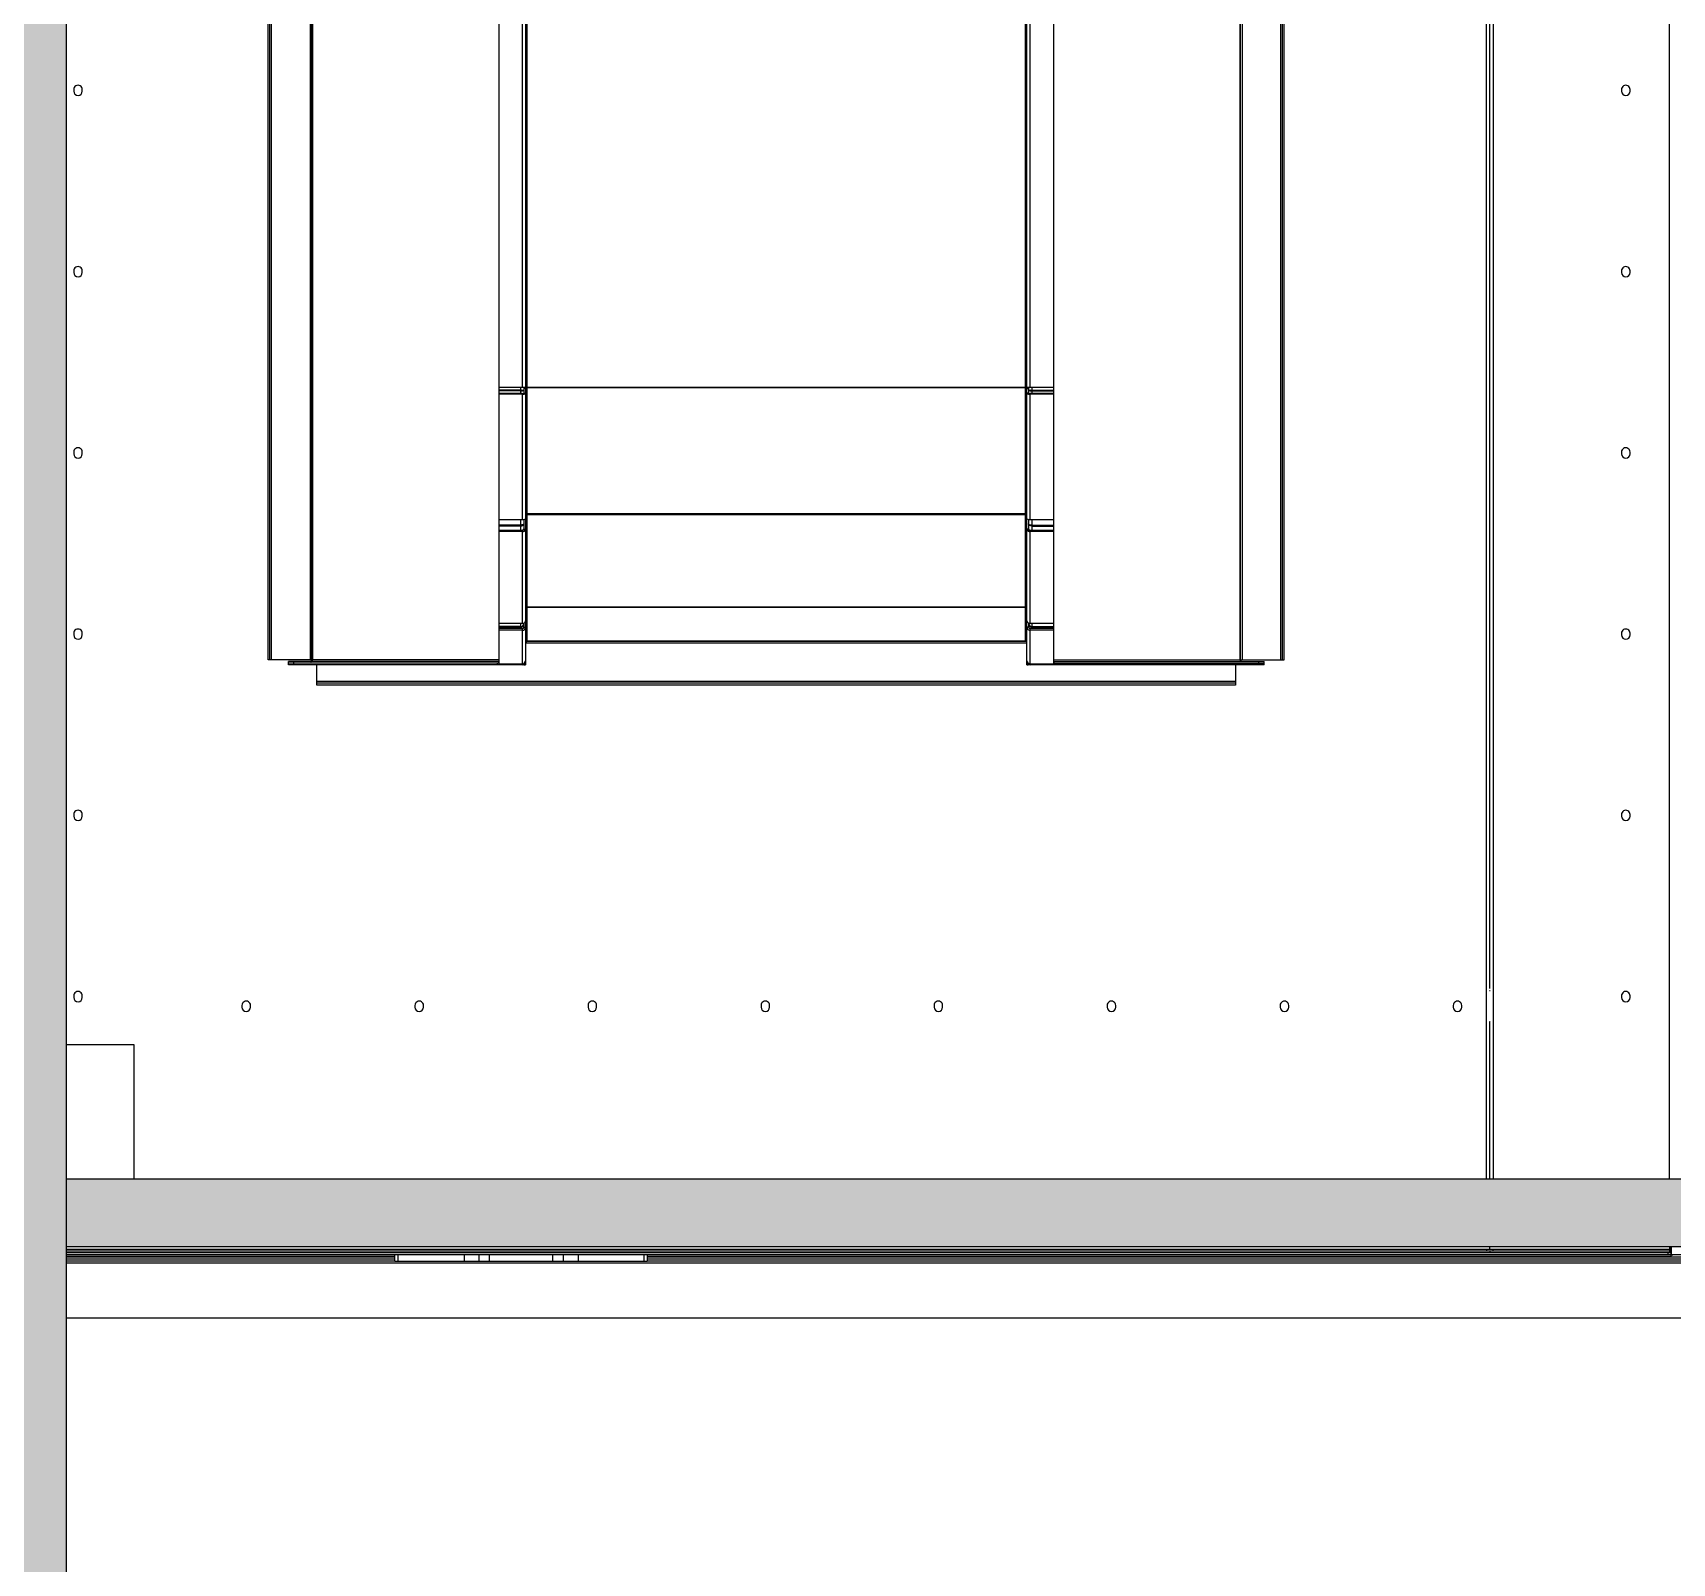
# Model space of a CAD drawing. Header units: millimetres. Extents: x 2822564 to 2991989, y -324396 to -253399.
# Drawn here: x 2848420 to 2849394, y -312580 to -311670 of the extents above; entities that cross this region are included whole.
import ezdxf

# ---------------------------------------------------------------- set-up
doc = ezdxf.new("R2010")
doc.units = ezdxf.units.MM
doc.linetypes.add('12017_XPLAN_GROUND$0$HIDDEN', pattern=[0.375, 0.25, -0.125])
doc.linetypes.add('DASHDOT', pattern=[1, 0.5, -0.25, 0, -0.25])
doc.layers.add('AX', color=1, linetype='DASHDOT')
doc.layers.add('LAF Detail', color=7, linetype='Continuous')
doc.layers.add('KATCHIN', color=253, linetype='12017_XPLAN_GROUND$0$HIDDEN', lineweight=5)

# ---------------------------------------------------------------- blocks, each defined once
blk = doc.blocks.new('Surgery Zone')
at = {"layer": 'KATCHIN', "color": 85, "ltscale": 1.1, "true_color": 0x58ba48}
blk.add_circle((1610637.8, -562746.67, 0), 2200, dxfattribs=at)
blk = doc.blocks.new('LAF')
at = {"layer": 'LAF Detail'}
h = blk.add_hatch(color=1, dxfattribs=at)
h.dxf.hatch_style = 1
h.paths.add_polyline_path([(1750, 1297.5), (-1750, 1297.5), (-1750, 1257.5), (1750, 1257.5)])
h.paths.add_polyline_path([(-1257.5, 1750), (-1297.5, 1750), (-1297.5, 1297.5), (-1257.5, 1297.5)])
h.paths.add_polyline_path([(1297.5, 1750), (1257.5, 1750), (1257.5, 1297.5), (1297.5, 1297.5)])
h.paths.add_polyline_path([(1297.5, -1297.5), (1257.5, -1297.5), (1257.5, -1750), (1297.5, -1750)])
h.paths.add_polyline_path([(1750, -1257.5), (-1750, -1257.5), (-1750, -1297.5), (1750, -1297.5)])
h.paths.add_polyline_path([(-1257.5, -1297.5), (-1297.5, -1297.5), (-1297.5, -1750), (-1257.5, -1750)])
h.paths.add_polyline_path([(2764.71, 1882.33), (2614.71, 1882.33), (2614.71, 1842.33), (2068.71, 1842.33), (2068.71, 1882.33), (1918.71, 1882.33), (1918.71, 567.33), (2068.71, 567.33), (2068.71, 604.83), (2182.96, 604.83), (2182.96, 609.83), (2062.96, 609.83), (2062.96, 637.33), (2182.96, 637.33), (2182.96, 607.33), (2614.71, 607.33), (2614.71, 567.33), (2764.71, 567.33)])
h.paths.add_polyline_path([(1958.71, 1802.33), (2724.71, 1802.33), (2724.71, 913.33), (2182.96, 913.33), (2182.96, 883.33), (2062.96, 883.33), (2062.96, 913.33), (1958.71, 913.33)], flags=16)
h.paths.add_polyline_path([(1958.91, 1526.82, 1), (1964.01, 1526.82, 1)], flags=0)
h.paths.add_polyline_path([(1958.91, 1314.57, 1), (1964.01, 1314.57, 1)], flags=0)
h.paths.add_polyline_path([(2150.96, 1529.42), (2151.96, 1529.42, -1), (2151.96, 1524.22), (2150.96, 1524.22, -1)], flags=0)
h.paths.add_polyline_path([(2148.91, 1526.82, -1), (2154.01, 1526.82, -1)], flags=0)
h.paths.add_polyline_path([(2150.96, 1317.17), (2151.96, 1317.17, -1), (2151.96, 1311.97), (2150.96, 1311.97, -1)], flags=0)
h.paths.add_polyline_path([(2154.01, 1314.57, -1), (2148.91, 1314.57, -1)], flags=0)
h.paths.add_polyline_path([(1999.98, 1717.61), (2001.48, 1718.93, -1), (2004.92, 1715.03), (2003.42, 1713.71, -1)], flags=0)
h.paths.add_polyline_path([(2257.9, 1477.7), (2257.9, 1478.7, -1), (2263.1, 1478.7), (2263.1, 1477.7, -1)], flags=0)
h.paths.add_polyline_path([(2257.9, 1363.7, -1), (2263.1, 1363.7), (2263.1, 1362.7, -1), (2257.9, 1362.7)], flags=0)
h.paths.add_polyline_path([(2562.37, 1106.33), (2724.71, 1249.45), (2724.71, 1249.67), (2562.11, 1106.33)], flags=0)
h.paths.add_polyline_path([(2556.83, 1105.18), (2557.03, 1105.18), (2557.18, 1105.31, 0.093249)], flags=0)
h.paths.add_polyline_path([(2308.71, 1100.33), (2551.52, 1100.33), (2555.34, 1103.7), (2555.34, 1104.33, -0.414214), (2557.34, 1106.33), (2557.34, 1105.18, 0.12943), (2555.34, 1104.33), (2555.34, 1100.36), (2552.46, 1097.83), (2544.7, 1097.83), (2544.7, 1096.58), (2326.67, 1096.58), (2307.71, 1096.58, 0.414214), (2306.46, 1095.33), (2306.46, 1036.7, 0.080761), (2306.53, 1036.3), (2306.52, 1036.3), (2330.51, 914.08), (2357.47, 914.08), (2544.09, 914.08), (2544.09, 913.83), (2544.09, 913.33), (2543.74, 913.33), (2419.62, 913.83), (2365.97, 913.83), (2357.56, 914.08), (2357.56, 913.33), (2357.47, 913.33), (2357.47, 914.08), (2327.52, 914.08), (2303.53, 1036.3), (1958.71, 1036.3), (1958.71, 1036.89), (2302.96, 1036.89), (2302.96, 1096.58), (2326.46, 1096.58), (2326.46, 1097.83), (2308.71, 1097.83)], flags=0)
h.paths.add_polyline_path([(2305.21, 1036.7, 0.09518), (2305.39, 1035.77, 0.113938), (2303.61, 1035.86), (2305.21, 1036.1)], flags=0)
h.paths.add_polyline_path([(2257.9, 1592.7), (2257.9, 1593.7, -1), (2263.1, 1593.7), (2263.1, 1592.7, -1)], flags=0)
h.paths.add_polyline_path([(2058.09, 1768.83), (2059.59, 1770.16, -1), (2063.03, 1766.26), (2061.53, 1764.93, -1)], flags=0)
h.paths.add_polyline_path([(2263.1, 1248.7), (2263.1, 1247.7, -1), (2257.9, 1247.7), (2257.9, 1248.7, -1)], flags=0)
h.paths.add_polyline_path([(2444.03, 1411.71, 0.956183), (2444.03, 1429.69, -0.066402)], flags=0)
h.paths.add_polyline_path([(2426.83, 1429.7), (2427.63, 1429.7, 0.022091), (2426.83, 1429.66, 11.266721), (2426.83, 1411.7), (2427.63, 1411.7, -0.022091), (2426.83, 1411.73, -11.266721)], flags=0)
h.paths.add_polyline_path([(2426.63, 1420.7, -1), (2326.63, 1420.7, -1)], flags=0)
h.paths.add_polyline_path([(2339.47, 1461.36, -1), (2332.47, 1461.36, -1)], flags=0)
h.paths.add_polyline_path([(2338.47, 1461.36, -1), (2333.47, 1461.36, -1)], flags=0)
h.paths.add_polyline_path([(2339.47, 1380.04, -1), (2332.47, 1380.04, -1)], flags=0)
h.paths.add_polyline_path([(2338.47, 1380.04, -1), (2333.47, 1380.04, -1)], flags=0)
h.paths.add_polyline_path([(2340.96, 1529.42), (2341.96, 1529.42, -1), (2341.96, 1524.22), (2340.96, 1524.22, -1)], flags=0)
h.paths.add_polyline_path([(2344.01, 1526.82, -1), (2338.91, 1526.82, -1)], flags=0)
h.paths.add_polyline_path([(2257.9, 1692.7), (2257.9, 1693.7, -1), (2263.1, 1693.7), (2263.1, 1692.7, -1)], flags=0)
h.paths.add_polyline_path([(2340.96, 1317.17), (2341.96, 1317.17, -1), (2341.96, 1311.97), (2340.96, 1311.97, -1)], flags=0)
h.paths.add_polyline_path([(2344.01, 1314.57, -1), (2338.91, 1314.57, -1)], flags=0)
h.paths.add_polyline_path([(1948.71, 1862.33, -1), (1962.71, 1862.33, -1)], flags=16)
h.paths.add_polyline_path([(2263.1, 1133.7), (2263.1, 1132.7, -1), (2257.9, 1132.7), (2257.9, 1133.7, -1)], flags=0)
h.paths.add_polyline_path([(2420.79, 1461.36, -1), (2413.79, 1461.36, -1)], flags=0)
h.paths.add_polyline_path([(2419.79, 1461.36, -1), (2414.79, 1461.36, -1)], flags=0)
h.paths.add_polyline_path([(2420.79, 1380.04, -1), (2413.79, 1380.04, -1)], flags=0)
h.paths.add_polyline_path([(2419.79, 1380.04, -1), (2414.79, 1380.04, -1)], flags=0)
h.paths.add_polyline_path([(2257.9, 1792.7), (2257.9, 1793.7, -1), (2263.1, 1793.7), (2263.1, 1792.7, -1)], flags=0)
h.paths.add_polyline_path([(2551.52, 1100.33, 0.016832), (2552.03, 1099.11), (2552.06, 1099.08), (2551.94, 1099.08), (2551.94, 1099.03), (2551.95, 1099.04, -0.00829)], flags=0)
h.paths.add_polyline_path([(2327.37, 1109.93), (2329.37, 1109.93, -1), (2329.37, 1104.73), (2327.37, 1104.73, -1)], flags=0)
h.paths.add_polyline_path([(2490.15, 1477.7), (2490.15, 1478.7, -1), (2495.35, 1478.7), (2495.35, 1477.7, -1)], flags=0)
h.paths.add_polyline_path([(2490.15, 1363.7, -1), (2495.35, 1363.7), (2495.35, 1362.7, -1), (2490.15, 1362.7)], flags=0)
h.paths.add_polyline_path([(2394.04, 1109.93), (2396.04, 1109.93, -1), (2396.04, 1104.73), (2394.04, 1104.73, -1)], flags=0)
h.paths.add_polyline_path([(1958.71, 873.33), (2310.71, 873.33), (2310.71, 647.33), (1958.71, 647.33)], flags=16)
h.paths.add_polyline_path([(2490.15, 1592.7), (2490.15, 1593.7, -1), (2495.35, 1593.7), (2495.35, 1592.7, -1)], flags=0)
h.paths.add_polyline_path([(2490.15, 1248.7, -1), (2495.35, 1248.7), (2495.35, 1247.7, -1), (2490.15, 1247.7)], flags=0)
h.paths.add_polyline_path([(2530.96, 1529.42), (2531.96, 1529.42, -1), (2531.96, 1524.22), (2530.96, 1524.22, -1)], flags=0)
h.paths.add_polyline_path([(2534.01, 1526.82, -1), (2528.91, 1526.82, -1)], flags=0)
h.paths.add_polyline_path([(2530.96, 1317.17), (2531.96, 1317.17, -1), (2531.96, 1311.97), (2530.96, 1311.97, -1)], flags=0)
h.paths.add_polyline_path([(2534.01, 1314.57, -1), (2528.91, 1314.57, -1)], flags=0)
h.paths.add_polyline_path([(2490.15, 1692.7), (2490.15, 1693.7, -1), (2495.35, 1693.7), (2495.35, 1692.7, -1)], flags=0)
h.paths.add_polyline_path([(2460.71, 1109.93), (2462.71, 1109.93, -1), (2462.71, 1104.73), (2460.71, 1104.73, -1)], flags=0)
h.paths.add_polyline_path([(2495.35, 1133.7), (2495.35, 1132.7, -1), (2490.15, 1132.7), (2490.15, 1133.7, -1)], flags=0)
h.paths.add_polyline_path([(2490.15, 1792.7), (2490.15, 1793.7, -1), (2495.35, 1793.7), (2495.35, 1792.7, -1)], flags=0)
h.paths.add_polyline_path([(2527.37, 1109.93), (2529.37, 1109.93, -1), (2529.37, 1104.73), (2527.37, 1104.73, -1)], flags=0)
h.paths.add_polyline_path([(2322.71, 860.33), (2350.71, 860.33), (2350.71, 873.33), (2724.71, 873.33), (2724.71, 647.33), (2350.71, 647.33), (2350.71, 660.33), (2322.71, 660.33, -0.414214), (2320.71, 662.33), (2320.71, 858.33, -0.414214)], flags=16)
h.paths.add_polyline_path([(2561.78, 1122.17), (2563.28, 1123.49, -1), (2566.72, 1119.59), (2565.22, 1118.27, -1)], flags=0)
h.paths.add_polyline_path([(2353.84, 820.33), (2353.84, 860.33), (2353.71, 820.33)], flags=0)
h.paths.add_polyline_path([(2578.89, 1095.33, -1), (2573.79, 1095.33, -1)], flags=0)
h.paths.add_polyline_path([(2619.89, 1173.4), (2621.39, 1174.72, -1), (2624.83, 1170.82), (2623.33, 1169.5, -1)], flags=0)
h.paths.add_polyline_path([(2392.27, 858.81), (2392.27, 662.33), (2392.24, 661.94), (2392, 660.73), (2391.45, 660.48), (2391.68, 660.66), (2391.88, 660.91), (2392.04, 661.21), (2392.17, 661.56), (2392.24, 661.94), (2392.27, 662.33), (2392.27, 858.33), (2392.24, 858.72), (2392, 859.92), (2391.85, 859.99)], flags=0)
h.paths.add_polyline_path([(2383.41, 818.33), (2383.24, 818.33), (2383.24, 702.33), (2383.21, 701.94), (2382.97, 700.73), (2382.09, 700.33), (2381.91, 700.33), (2382.17, 700.36), (2382.42, 700.48), (2382.65, 700.66), (2382.85, 700.91), (2383.01, 701.21), (2383.14, 701.56), (2383.21, 701.94), (2383.24, 702.33), (2383.24, 818.33), (2383.21, 818.72), (2382.97, 819.92), (2382.82, 819.99)], flags=0)
h.paths.add_polyline_path([(2623.33, 1770.16), (2624.83, 1768.83, -1), (2621.39, 1764.93), (2619.89, 1766.26, -1)], flags=0)
h.paths.add_polyline_path([(2678, 1224.62), (2679.51, 1225.95, -1), (2682.94, 1222.04), (2681.44, 1220.72, -1)], flags=0)
h.paths.add_polyline_path([(2720.96, 1529.42), (2721.96, 1529.42, -1), (2721.96, 1524.22), (2720.96, 1524.22, -1)], flags=0)
h.paths.add_polyline_path([(2724.01, 1526.82, -1), (2718.91, 1526.82, -1)], flags=0)
h.paths.add_polyline_path([(2720.96, 1317.17), (2721.96, 1317.17, -1), (2721.96, 1311.97), (2720.96, 1311.97, -1)], flags=0)
h.paths.add_polyline_path([(2724.01, 1314.57, -1), (2718.91, 1314.57, -1)], flags=0)
h.paths.add_polyline_path([(2681.44, 1718.93), (2682.94, 1717.61, -1), (2679.51, 1713.71), (2678, 1715.03, -1)], flags=0)
h.paths.add_polyline_path([(2665.39, 1096.04), (2667.26, 1092.84, 0.483498), (2670.39, 1095.33, 0.867202)], flags=0)
h.paths.add_polyline_path([(1962.71, 587.33, -1), (1948.71, 587.33, -1)], flags=16)
h.paths.add_polyline_path([(2537.32, 819.35), (2537.32, 818.35, -1), (2532.12, 818.35), (2532.12, 819.35, -1)], flags=0)
h.paths.add_polyline_path([(2537.27, 818.85, -1), (2532.17, 818.85, -1)], flags=0)
h.paths.add_polyline_path([(2720.71, 1862.33, -1), (2734.71, 1862.33, -1)], flags=16)
h.paths.add_polyline_path([(2537.32, 761.08), (2537.32, 760.08, -1), (2532.12, 760.08), (2532.12, 761.08, -1)], flags=0)
h.paths.add_polyline_path([(2537.27, 760.58, -1), (2532.17, 760.58, -1)], flags=0)
h.paths.add_polyline_path([(2537.32, 702.8), (2537.32, 701.8, -1), (2532.12, 701.8), (2532.12, 702.8, -1)], flags=0)
h.paths.add_polyline_path([(2537.27, 702.3, -1), (2532.17, 702.3, -1)], flags=0)
h.paths.add_polyline_path([(2734.71, 587.33, -1), (2720.71, 587.33, -1)], flags=16)
h.paths.add_polyline_path([(1297.5, 1257.5), (1257.5, 1257.5), (1257.5, -1257.5), (1297.5, -1257.5)])
h.paths.add_polyline_path([(-1257.5, 1257.5), (-1297.5, 1257.5), (-1297.5, -1257.5), (-1257.5, -1257.5)])
at = {"layer": 'LAF Detail', "color": 7, "linetype": 'Continuous', "lineweight": 25}
blk.add_line((-1750, 1257.5), (1750, 1257.5), dxfattribs=at)
at = {"layer": 'LAF Detail', "color": 3, "linetype": 'Continuous', "lineweight": 25}
for p, q in [((-1340.15, -1257.5), (-1340.15, 1257.5)), ((-1307.55, -1257.5), (-1307.55, 1257.5)), ((-1306.35, 1062.25), (-1306.35, 1257.5)), ((-1305.15, 1062.25), (-1305.15, 1257.5)), ((-1303.95, 1062.25), (-1303.95, 1257.5)), ((-1303.38, 1257.5), (-1303.38, 1062.25)), ((-1302.38, 1257.5), (-1302.38, 303.7)), ((-1301.38, 303.7), (-1301.38, 1257.5)), ((-1300.38, 303.7), (-1300.38, 1257.5)), ((-1299.38, 304.62), (-1299.38, 1257.5)), ((-1297.5, 1257.5), (-1297.5, -1257.5)), ((-1257.5, -1257.5), (-1257.5, 1257.5)), ((-1177.5, 1257.5), (-1177.5, 1217.5)), ((-1148.53, 1253.17), (-1149.53, 1253.17)), ((-1149.53, 1248.08), (-1148.53, 1248.08)), ((-1040.76, 1253.17), (-1041.76, 1253.17)), ((-1041.76, 1248.08), (-1040.76, 1248.08)), ((-932.98, 1253.17), (-933.98, 1253.17)), ((-933.98, 1248.08), (-932.98, 1248.08)), ((-825.2, 1253.17), (-826.2, 1253.17)), ((-826.2, 1248.08), (-825.2, 1248.08)), ((-717.43, 1253.17), (-718.43, 1253.17)), ((-718.43, 1248.08), (-717.43, 1248.08)), ((-609.65, 1253.17), (-610.65, 1253.17)), ((-610.65, 1248.08), (-609.65, 1248.08)), ((-1177.5, 1217.5), (-1257.5, 1217.5)), ((-1154.23, 1153.17), (-1155.23, 1153.17)), ((-1155.23, 1148.08), (-1154.23, 1148.08)), ((-948.72, 1137.56), (-12.92, 1137.56)), ((-948.72, 1000.56), (-948.72, 1137.56)), ((-948.72, 1136.56), (-12.92, 1136.56)), ((-948.72, 1135.56), (-12.92, 1135.56)), ((-951.72, 1125.56), (-949.72, 1125.56)), ((-951.72, 986.56), (-951.72, 1125.56)), ((-951.72, 1122.24), (-950.72, 1122.24)), ((-950.72, 1000.56), (-950.72, 1125.56)), ((-950.72, 1122.4), (-949.72, 1122.4)), ((-949.72, 1000.56), (-949.72, 1125.56)), ((-12.92, 1112.56), (-948.72, 1112.56)), ((-948.72, 1111.56), (-12.92, 1111.56)), ((-12.92, 1111.16), (-948.72, 1111.16)), ((-936.72, 1111.56), (-936.72, 1111.16)), ((-963.72, 562.56), (-963.72, 1108.56)), ((-963.72, 1108.56), (-951.72, 1108.56)), ((-962.72, 562.56), (-962.72, 1108.56)), ((-961.72, 562.56), (-961.72, 1108.56)), ((-1306.38, 1062.25), (-1306.38, 912.25)), ((-1306.38, 1062.25), (-1302.38, 1062.25)), ((-1302.38, 1060.44), (-1306.38, 1060.44)), ((-1154.23, 1050.32), (-1155.23, 1050.32)), ((-1155.23, 1045.22), (-1154.23, 1045.22)), ((-1302.38, 1021.13), (-1306.38, 1021.13)), ((-1306.38, 1012.22), (-1302.38, 1012.22)), ((-1302.38, 1006.18), (-1306.38, 1006.18)), ((-951.72, 1001.33), (-950.72, 1001.33)), ((-788.53, 1000.56), (-951.72, 1000.56)), ((-951.17, 1000.56), (-951.17, 986.56)), ((-949.72, 1000.62), (-950.72, 1000.62)), ((-931.18, 986.56), (-931.18, 1000.56)), ((-930.21, 986.56), (-930.21, 1000.56)), ((-929.27, 987.56), (-929.27, 1000.56)), ((-928.91, 987.56), (-928.91, 1000.56)), ((-927.04, 1000.56), (-927.04, 986.56)), ((-872.51, 986.56), (-872.51, 1000.56)), ((-871.81, 986.56), (-871.81, 1000.56)), ((-869.23, 987.56), (-869.23, 1000.56)), ((-868.61, 987.56), (-868.61, 1000.56)), ((-865.34, 1000.56), (-865.34, 986.56)), ((-790.73, 986.56), (-790.73, 1000.56)), ((-790.47, 986.56), (-790.47, 1000.56)), ((-788.79, 987.56), (-788.79, 1000.56)), ((-788.53, 987.56), (-788.53, 1000.56)), ((-788.33, 987.56), (-788.33, 1000.56)), ((143.28, 1000.56), (-788.33, 1000.56)), ((-786.59, 1000.56), (-786.59, 670.56)), ((-930.21, 986.56), (-951.72, 986.56)), ((-951.72, 985.56), (-951.72, 984.56)), ((-951.45, 985.56), (-951.72, 985.56)), ((-787.36, 984.56), (-951.72, 984.56)), ((-949.72, 984.62), (-949.72, 984.56)), ((-938.72, 984.56), (-938.72, 686.56)), ((-927.04, 987.56), (-930.21, 987.56)), ((-926.85, 985.56), (-929.25, 985.56)), ((-929.25, 985.56), (-929.25, 984.56)), ((-871.81, 986.56), (-927.04, 986.56)), ((-865.34, 987.56), (-871.81, 987.56)), ((-865.27, 985.56), (-871.1, 985.56)), ((-871.1, 985.56), (-871.1, 984.56)), ((-790.47, 986.56), (-865.34, 986.56)), ((-788.53, 987.56), (-790.47, 987.56)), ((-786.59, 985.56), (-790.21, 985.56)), ((-790.21, 985.56), (-790.21, 984.56)), ((-788.43, 986.76), (-788.32, 986.76)), ((-786.59, 987.56), (-788.33, 987.56)), ((-787.36, 984.56), (-787.36, 985.56)), ((143.28, 986.56), (-786.59, 986.56)), ((143.28, 984.56), (-786.59, 984.56)), ((-937.72, 983.56), (143.28, 983.56)), ((-937.72, 687.56), (-937.72, 983.56)), ((-937.65, 983.56), (-937.65, 687.56)), ((-917.66, 687.56), (-917.66, 983.56)), ((-917.14, 983.56), (-917.14, 687.56)), ((-862.62, 687.56), (-862.62, 983.56)), ((-861.72, 983.56), (-861.72, 687.56)), ((-787.1, 687.56), (-787.1, 983.56)), ((-786.59, 984.16), (-786.87, 984.16)), ((-1306.38, 968.32), (-1302.38, 968.32)), ((-1302.38, 962.28), (-1306.38, 962.28)), ((-1302.38, 953.37), (-1306.38, 953.37)), ((-1154.23, 947.46), (-1155.23, 947.46)), ((-1155.23, 942.36), (-1154.23, 942.36)), ((-1306.38, 914.06), (-1302.38, 914.06)), ((-1302.38, 912.25), (-1306.38, 912.25)), ((-1306.35, 87.75), (-1306.35, 912.25)), ((-1305.15, 87.75), (-1305.15, 912.25)), ((-1303.95, 87.75), (-1303.95, 912.25)), ((-1303.38, 912.25), (-1303.38, 303.88)), ((-1154.23, 844.6), (-1155.23, 844.6)), ((-1155.23, 839.5), (-1154.23, 839.5)), ((-1154.23, 741.75), (-1155.23, 741.75)), ((-1155.23, 736.65), (-1154.23, 736.65)), ((-951.72, 686.56), (-787.36, 686.56)), ((-951.72, 686.56), (-951.72, 685.56)), ((-951.72, 685.56), (-951.45, 685.56)), ((-951.72, 545.56), (-951.72, 684.56)), ((-951.72, 684.56), (-930.21, 684.56)), ((-951.17, 684.56), (-951.17, 670.56)), ((-949.72, 686.5), (-949.72, 686.56)), ((143.28, 687.56), (-937.72, 687.56)), ((-931.18, 670.56), (-931.18, 684.56)), ((-930.21, 670.56), (-930.21, 684.56)), ((-927.04, 683.56), (-930.21, 683.56)), ((-929.27, 683.56), (-929.27, 670.56)), ((-929.25, 685.56), (-929.25, 686.56)), ((-926.85, 685.56), (-929.25, 685.56)), ((-928.91, 683.56), (-928.91, 670.56)), ((-927.04, 684.56), (-871.81, 684.56)), ((-927.04, 684.56), (-927.04, 670.56)), ((-872.51, 670.56), (-872.51, 684.56)), ((-871.81, 670.56), (-871.81, 684.56)), ((-865.34, 683.56), (-871.81, 683.56)), ((-871.1, 685.56), (-871.1, 686.56)), ((-865.27, 685.56), (-871.1, 685.56)), ((-869.23, 683.56), (-869.23, 670.56)), ((-868.61, 683.56), (-868.61, 670.56)), ((-865.34, 684.56), (-865.34, 670.56)), ((-865.34, 684.56), (-790.47, 684.56)), ((-790.73, 670.56), (-790.73, 684.56)), ((-790.47, 670.56), (-790.47, 684.56)), ((-788.53, 683.56), (-790.47, 683.56)), ((-790.21, 685.56), (-790.21, 686.56)), ((-786.59, 685.56), (-790.21, 685.56)), ((-788.79, 683.56), (-788.79, 670.56)), ((-788.53, 683.56), (-788.53, 670.56)), ((-788.43, 684.36), (-788.32, 684.36)), ((-788.33, 683.56), (-788.33, 670.56)), ((-786.59, 683.56), (-788.33, 683.56)), ((-787.36, 686.56), (-787.36, 685.56)), ((-786.87, 686.96), (-786.59, 686.96)), ((-786.59, 686.56), (143.28, 686.56)), ((-786.59, 684.56), (143.28, 684.56)), ((-951.72, 670.56), (-788.53, 670.56)), ((-951.72, 669.78), (-950.72, 669.78)), ((-950.72, 670.56), (-950.72, 545.56)), ((-949.72, 670.5), (-950.72, 670.5)), ((-949.72, 670.56), (-949.72, 545.56)), ((-948.72, 670.56), (-948.72, 533.56)), ((-788.33, 670.56), (143.28, 670.56)), ((-1154.23, 638.89), (-1155.23, 638.89)), ((-1155.23, 633.79), (-1154.23, 633.79)), ((-951.72, 562.56), (-963.72, 562.56)), ((-12.92, 559.95), (-948.72, 559.95)), ((-948.72, 559.56), (-12.92, 559.56)), ((-12.92, 558.56), (-948.72, 558.56)), ((-936.72, 559.56), (-936.72, 559.95)), ((-951.72, 548.87), (-950.72, 548.87)), ((-950.72, 548.72), (-949.72, 548.72)), ((-1154.23, 536.03), (-1155.23, 536.03)), ((-951.72, 545.56), (-949.72, 545.56)), ((-1155.23, 530.93), (-1154.23, 530.93)), ((-948.72, 535.56), (-12.92, 535.56)), ((-948.72, 534.56), (-12.92, 534.56)), ((-948.72, 533.56), (-12.92, 533.56)), ((-1154.23, 433.17), (-1155.23, 433.17)), ((-1155.23, 428.08), (-1154.23, 428.08)), ((-1300.38, 411.38), (-1301.38, 411.38)), ((-1299.38, 413.38), (-1300.38, 413.38)), ((-1300.38, 409.38), (-1299.38, 409.38)), ((-1299.38, 411.38), (-1297.5, 411.38)), ((-1257.5, 413.38), (302.62, 413.38)), ((-1257.5, 411.38), (-1164.03, 411.38)), ((302.62, 409.38), (-1257.5, 409.38)), ((-1164.03, 411.11), (-1164.03, 411.64)), ((-1145.43, 411.64), (-1145.43, 411.11)), ((-1144.09, 411.38), (-488.28, 411.38)), ((-1148.53, 333.17), (-1149.53, 333.17)), ((-1040.76, 333.17), (-1041.76, 333.17)), ((-932.98, 333.17), (-933.98, 333.17)), ((-825.2, 333.17), (-826.2, 333.17)), ((-717.43, 333.17), (-718.43, 333.17)), ((-609.65, 333.17), (-610.65, 333.17)), ((-1149.53, 328.08), (-1148.53, 328.08)), ((-1041.76, 328.08), (-1040.76, 328.08)), ((-933.98, 328.08), (-932.98, 328.08)), ((-826.2, 328.08), (-825.2, 328.08)), ((-718.43, 328.08), (-717.43, 328.08)), ((-610.65, 328.08), (-609.65, 328.08)), ((-1302.38, 303.88), (-1303.38, 303.88)), ((-1302.75, 302.62), (-1302.75, 303.88)), ((-1302.38, 305.45), (-1301.38, 305.45)), ((-1302.38, 303.7), (-1300.38, 303.7)), ((-1302.38, 303.62), (-1302.38, -1257.5)), ((-1297.5, 303.62), (-1302.38, 303.62)), ((-1297.5, 304.62), (-1301.38, 304.62)), ((-1300.38, 303.83), (-1297.5, 303.83)), ((-1257.5, 304.62), (302.62, 304.62))]:
    blk.add_line(p, q, dxfattribs=at)
at = {"layer": 'LAF Detail', "color": 3, "linetype": 'Continuous', "lineweight": 25, "flags": 128}
for points in [[(-869.23, 987.56), (-869.15, 986.79), (-868.87, 986.14), (-868.44, 985.71), (-867.93, 985.56)], [(-867.93, 985.56), (-868.17, 985.71), (-868.38, 986.14), (-868.53, 986.79), (-868.61, 987.56)], [(-869.23, 683.56), (-869.15, 684.32), (-868.87, 684.97), (-868.44, 685.41), (-867.93, 685.56)], [(-867.93, 685.56), (-868.17, 685.41), (-868.38, 684.97), (-868.53, 684.32), (-868.61, 683.56)]]:
    blk.add_lwpolyline(points, dxfattribs=at)
at = {"layer": 'LAF Detail', "color": 3, "linetype": 'Continuous', "lineweight": 25}
for centre, radius, start, end in [((-1149.53, 1250.62), 2.55, 90, 270), ((-1148.53, 1250.62), 2.55, 270, 90), ((-1041.76, 1250.62), 2.55, 90, 270), ((-1040.76, 1250.62), 2.55, 270, 90), ((-933.98, 1250.62), 2.55, 90, 270), ((-932.98, 1250.62), 2.55, 270, 90), ((-826.2, 1250.62), 2.55, 90, 270), ((-825.2, 1250.62), 2.55, 270, 90), ((-718.43, 1250.62), 2.55, 90, 270), ((-717.43, 1250.62), 2.55, 270, 90), ((-610.65, 1250.62), 2.55, 90, 270), ((-609.65, 1250.62), 2.55, 270, 90), ((-1155.23, 1150.62), 2.55, 90, 270), ((-1154.23, 1150.62), 2.55, 270, 90), ((-948.72, 1112.56), 1, 180, 270), ((-948.81, 1112.08), 0.918, 186.93541, 275.56169), ((-1155.23, 1047.77), 2.55, 90, 270), ((-1154.23, 1047.77), 2.55, 270, 90), ((-949.72, 986.56), 2, 180, 270), ((-949.21, 986.53), 1.97, 179.02424, 268.98981), ((-938.72, 983.56), 1, 0, 90), ((-938.63, 983.58), 0.983, 359.02424, 88.98981), ((-929.21, 986.53), 1.97, 179.02424, 268.98981), ((-929.23, 986.54), 0.983, 179.02424, 268.98981), ((-927.34, 987.49), 1.93, 177.97413, 268.76505), ((-927.06, 987.39), 1.86, 174.86286, 259.98637), ((-925.27, 986.31), 1.79, 171.95053, 258.57825), ((-918.64, 983.58), 0.983, 359.02424, 88.98981), ((-918.02, 983.68), 0.893, 351.95053, 78.57825), ((-870.75, 986.31), 1.79, 171.95053, 258.57825), ((-870.92, 986.43), 0.893, 171.95053, 258.57825), ((-863.02, 986.09), 2.37, 168.63095, 220.39069), ((-863.5, 983.68), 0.893, 351.95053, 78.57825), ((-864.56, 983.57), 2.65, 359.66212, 21.79504), ((-862.88, 983.79), 1.18, 348.63095, 40.39069), ((-788.41, 986.09), 2.37, 168.63095, 220.39069), ((-789.31, 986.33), 1.18, 168.63095, 220.39069), ((-786.44, 987.07), 2.4, 168.26528, 219.15365), ((-787.34, 987.3), 1.21, 167.9158, 217.88943), ((-719.33, 987.62), 69, 180.05143, 181.71255), ((-789.17, 984.03), 2.37, 348.63095, 40.39069), ((-788.26, 983.79), 1.18, 348.63095, 40.39069), ((-1155.23, 944.91), 2.55, 90, 270), ((-1154.23, 944.91), 2.55, 270, 90), ((-1155.23, 842.05), 2.55, 90, 270), ((-1154.23, 842.05), 2.55, 270, 90), ((-1155.23, 739.2), 2.55, 90, 270), ((-1154.23, 739.2), 2.55, 270, 90), ((-949.72, 684.56), 2, 90, 180), ((-949.21, 684.59), 1.97, 91.01019, 180.97576), ((-938.72, 687.56), 1, 270, 0), ((-938.63, 687.54), 0.983, 271.01019, 0.97576), ((-929.21, 684.59), 1.97, 91.01019, 180.97576), ((-929.23, 684.58), 0.983, 91.01019, 180.97576), ((-927.34, 683.63), 1.93, 91.23495, 182.02587), ((-927.06, 683.73), 1.86, 100.01363, 185.13714), ((-925.27, 684.81), 1.79, 101.42175, 188.04947), ((-918.64, 687.54), 0.983, 271.01019, 0.97576), ((-918.02, 687.43), 0.893, 281.42175, 8.04947), ((-870.75, 684.81), 1.79, 101.42175, 188.04947), ((-870.92, 684.68), 0.893, 101.42175, 188.04947), ((-863.02, 685.03), 2.37, 139.60931, 191.36905), ((-863.5, 687.43), 0.893, 281.42175, 8.04947), ((-864.56, 687.54), 2.65, 338.20496, 0.33788), ((-862.88, 687.33), 1.18, 319.60931, 11.36905), ((-788.41, 685.03), 2.37, 139.60931, 191.36905), ((-789.31, 684.79), 1.18, 139.60931, 191.36905), ((-786.44, 684.05), 2.4, 140.84635, 191.73472), ((-787.34, 683.81), 1.21, 142.11057, 192.0842), ((-719.33, 683.5), 69, 178.28745, 179.94857), ((-789.17, 687.09), 2.37, 319.60931, 11.36905), ((-788.26, 687.33), 1.18, 319.60931, 11.36905), ((-1155.23, 636.34), 2.55, 90, 270), ((-1154.23, 636.34), 2.55, 270, 90), ((-948.81, 559.04), 0.918, 84.43831, 173.06459), ((-948.72, 558.56), 1, 90, 180), ((-1155.23, 533.48), 2.55, 90, 270), ((-1154.23, 533.48), 2.55, 270, 90), ((-1155.23, 430.62), 2.55, 90, 270), ((-1154.23, 430.62), 2.55, 270, 90), ((-1149.53, 330.62), 2.55, 90, 270), ((-1148.53, 330.62), 2.55, 270, 90), ((-1041.76, 330.62), 2.55, 90, 270), ((-1040.76, 330.62), 2.55, 270, 90), ((-933.98, 330.62), 2.55, 90, 270), ((-932.98, 330.62), 2.55, 270, 90), ((-826.2, 330.62), 2.55, 90, 270), ((-825.2, 330.62), 2.55, 270, 90), ((-718.43, 330.62), 2.55, 90, 270), ((-717.43, 330.62), 2.55, 270, 90), ((-610.65, 330.62), 2.55, 90, 270), ((-609.65, 330.62), 2.55, 270, 90)]:
    blk.add_arc(centre, radius, start, end, dxfattribs=at)

msp = doc.modelspace()

# ---------------------------------------------------------------- block references
at = {"layer": 'AX', "rotation": 180}
msp.add_blockref('Surgery Zone', (4460335.08, -873829.25, 0), dxfattribs=at)

# ---------------------------------------------------------------- next in the draw order: block references
at = {"color": 1, "rotation": 89.99999999999999}
msp.add_blockref('LAF', (2849697.28, -311094.37), dxfattribs=at)

doc.saveas('drawing.dxf')
